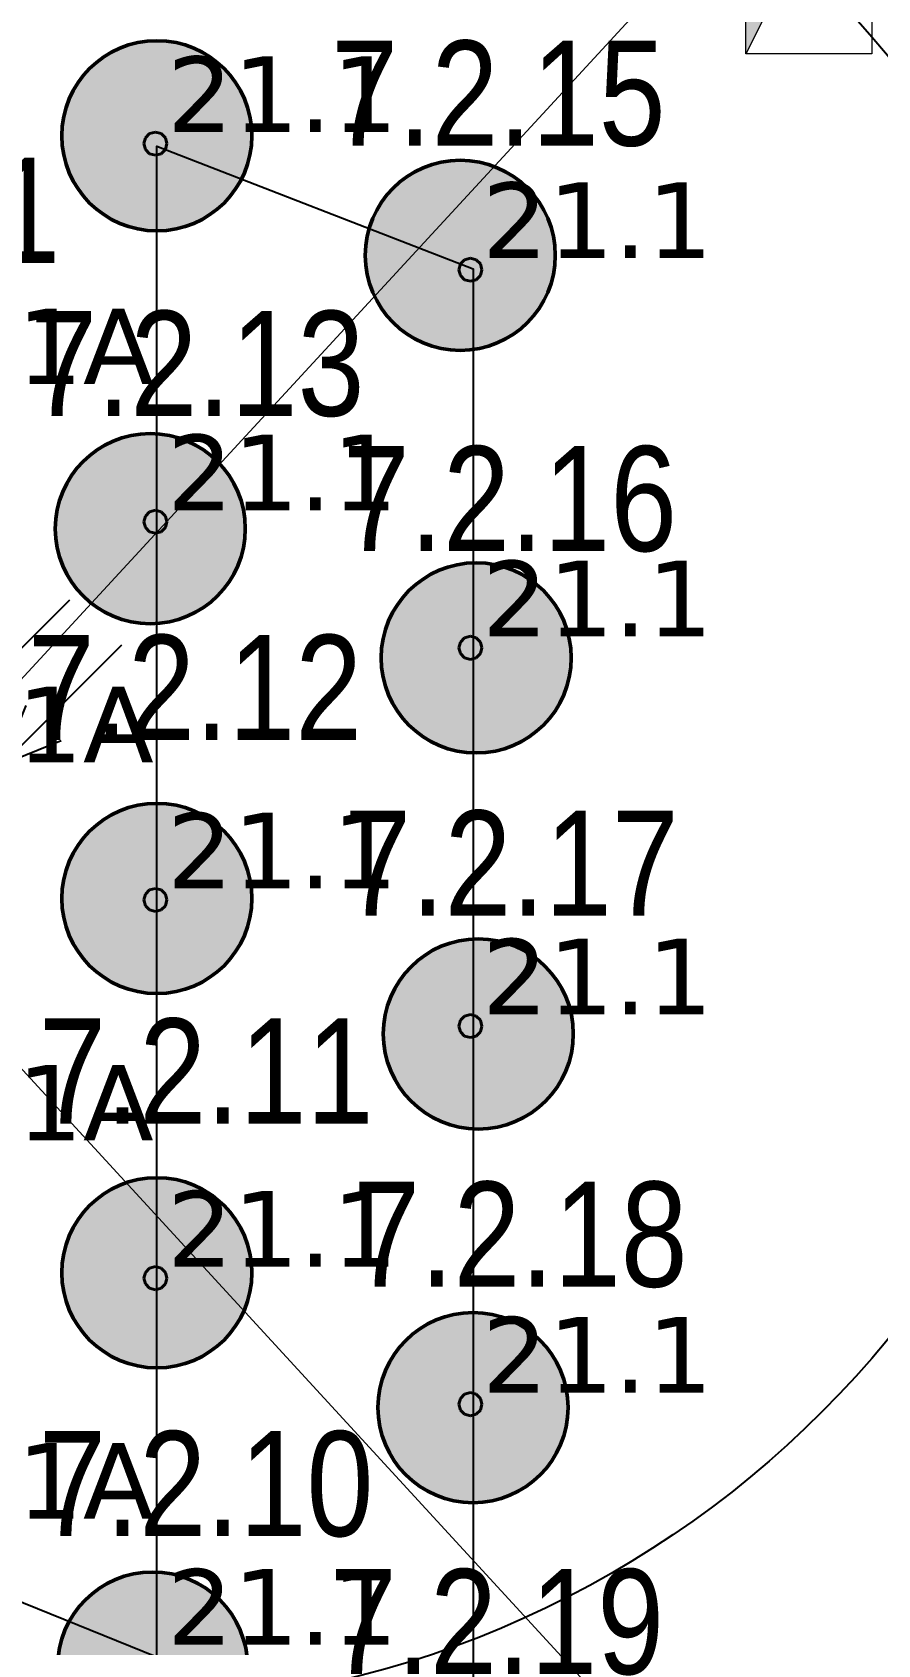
# Model space of a CAD drawing. Header units: millimetres. Extents: x -243740 to 150609, y -473655 to -165121.
# Drawn here: x 1884 to 3897, y -396928 to -393090 of the extents above; entities that cross this region are included whole.
import ezdxf
from ezdxf.enums import TextEntityAlignment as Align

# ---------------------------------------------------------------- set-up
doc = ezdxf.new("R2010")
doc.units = ezdxf.units.MM
for name, color, linetype, lineweight in [('0_Авт.', 255, 'Continuous', 5), ('_освещение_dali', 3, 'Continuous', 50), ('DLX_FL2_LUM 31', 5, 'Continuous', 40)]:
    doc.layers.add(name, color=color, linetype=linetype, lineweight=lineweight)
doc.layers.add('_Гр.ЩД-1C.10.4.I6.2', color=6, linetype='Continuous')
doc.styles.get("Standard").update_dxf_attribs({"font": 'ARIALN.TTF'})
doc.styles.add('TableTextStyle', font='')
doc.styles.get('TableTextStyle').set_extended_font_data('VERDANA.TTF')
doc.linetypes.add('Truba', pattern='A,3e-05,[4,MSH_7,S=1,R=0,X=0,Y=0],-3.022072', length=3.022102)
doc.linetypes.add('Проводка в лотке', pattern='A,7.5,[130,ltypeshp.shx,S=0.5,R=0,X=0,Y=0],1,[130,ltypeshp.shx,S=1,R=90,X=0,Y=-0.5],1,[130,ltypeshp.shx,S=0.5,R=0,X=0,Y=0],7.5', length=17)

# ---------------------------------------------------------------- blocks, each defined once
blk = doc.blocks.new('A$C85fa3c5e')
at = {"layer": '0_Авт.', "color": 6, "lineweight": 25, "ltscale": 100}
for points in [[(5.418, 6.505), (2.589, 3.676), (3.15, 5.068)], [(5.418, 6.505), (2.589, 3.676), (3.981, 4.236)], [(6.655, 5.428), (3.827, 2.599), (4.387, 3.991)], [(6.655, 5.428), (3.827, 2.599), (5.218, 3.16)], [(-0.973, 2.838), (-0.98, -2.836)], [(-0.976, 0), (0.849, 1.003), (0.849, -0.01)], [(-3, 0), (3, 0)], [(-0.976, 0), (0.838, -1.023), (0.849, -0.01)]]:
    blk.add_lwpolyline(points, dxfattribs=at)
blk.add_circle((0, 0), 3, dxfattribs=at)
blk = doc.blocks.new('*U420')
h = blk.add_hatch(color=0)
h.dxf.hatch_style = 1
h.paths.add_polyline_path([(300, -150), (300, 150), (-300, 150)])
at = {"color": 0}
blk.add_line((300, -150), (-300, 150), dxfattribs=at)
blk.add_lwpolyline([(300, -150), (-300, -150), (-300, 150), (300, 150)], close=True, dxfattribs=at)
blk = doc.blocks.new('A$Caabd1818')
at = {"layer": 'DLX_FL2_LUM 31'}
for points in [[(-1816, 4180, 0), (-1805.9, 4190.1, 0)], [(-1805.9, 4190.1, 0), (-1816, 4180, 0)], [(-1805.9, 4190.1, 0), (-1816, 4180, 0)], [(-1816, 4180, 0), (-1805.9, 4190.1, 0)], [(-1805.9, 4190.1, 0), (-1792.2, 4193.8, 0)], [(-1792.2, 4193.8, 0), (-1805.9, 4190.1, 0)], [(-1792.2, 4193.8, 0), (-1805.9, 4190.1, 0)], [(-1805.9, 4190.1, 0), (-1792.2, 4193.8, 0)], [(-1805.9, 4190.1, 0), (-1805.9, 4190.1, 0)], [(-1805.9, 4190.1, 0), (-1805.9, 4190.1, 0)], [(-1792.2, 4193.8, 0), (-1792.2, 4193.8, 0)], [(-1792.2, 4193.8, 0), (-1778.4, 4190.1, 0)], [(-1778.4, 4190.1, 0), (-1792.2, 4193.8, 0)], [(-1792.2, 4193.8, 0), (-1792.2, 4193.8, 0)], [(-1778.4, 4190.1, 0), (-1792.2, 4193.8, 0)], [(-1792.2, 4193.8, 0), (-1778.4, 4190.1, 0)], [(-1778.4, 4190.1, 0), (-1778.4, 4190.1, 0)], [(-1778.4, 4190.1, 0), (-1768.4, 4180, 0)], [(-1768.4, 4180, 0), (-1778.4, 4190.1, 0)], [(-1778.4, 4190.1, 0), (-1778.4, 4190.1, 0)], [(-1768.4, 4180, 0), (-1778.4, 4190.1, 0)], [(-1778.4, 4190.1, 0), (-1768.4, 4180, 0)], [(-1819.7, 4166.3, 0), (-1816, 4180, 0)], [(-1816, 4180, 0), (-1819.7, 4166.3, 0)], [(-1816, 4180, 0), (-1819.7, 4166.3, 0)], [(-1819.7, 4166.3, 0), (-1816, 4180, 0)], [(-1816, 4152.5, 0), (-1819.7, 4166.3, 0)], [(-1819.7, 4166.3, 0), (-1819.7, 4166.3, 0)], [(-1819.7, 4166.3, 0), (-1816, 4152.5, 0)], [(-1819.7, 4166.3, 0), (-1819.7, 4166.3, 0)], [(-1819.7, 4166.3, 0), (-1816, 4152.5, 0)], [(-1816, 4152.5, 0), (-1819.7, 4166.3, 0)], [(-1816, 4180, 0), (-1816, 4180, 0)], [(-1816, 4180, 0), (-1816, 4180, 0)], [(-1805.9, 4142.4, 0), (-1816, 4152.5, 0)], [(-1816, 4152.5, 0), (-1816, 4152.5, 0)], [(-1816, 4152.5, 0), (-1805.9, 4142.4, 0)], [(-1816, 4152.5, 0), (-1816, 4152.5, 0)], [(-1816, 4152.5, 0), (-1805.9, 4142.4, 0)], [(-1805.9, 4142.4, 0), (-1816, 4152.5, 0)], [(-1768.4, 4152.5, 0), (-1778.4, 4142.4, 0)], [(-1778.4, 4142.4, 0), (-1768.4, 4152.5, 0)], [(-1778.4, 4142.4, 0), (-1768.4, 4152.5, 0)], [(-1768.4, 4152.5, 0), (-1778.4, 4142.4, 0)], [(-1768.4, 4180, 0), (-1768.4, 4180, 0)], [(-1768.4, 4180, 0), (-1764.7, 4166.3, 0)], [(-1764.7, 4166.3, 0), (-1768.4, 4180, 0)], [(-1768.4, 4180, 0), (-1768.4, 4180, 0)], [(-1764.7, 4166.3, 0), (-1768.4, 4180, 0)], [(-1768.4, 4180, 0), (-1764.7, 4166.3, 0)], [(-1764.7, 4166.3, 0), (-1768.4, 4152.5, 0)], [(-1768.4, 4152.5, 0), (-1764.7, 4166.3, 0)], [(-1768.4, 4152.5, 0), (-1764.7, 4166.3, 0)], [(-1764.7, 4166.3, 0), (-1768.4, 4152.5, 0)], [(-1768.4, 4152.5, 0), (-1768.4, 4152.5, 0)], [(-1768.4, 4152.5, 0), (-1768.4, 4152.5, 0)], [(-1764.7, 4166.3, 0), (-1764.7, 4166.3, 0)], [(-1764.7, 4166.3, 0), (-1764.7, 4166.3, 0)], [(-1792.2, 4138.8, 0), (-1805.9, 4142.4, 0)], [(-1805.9, 4142.4, 0), (-1805.9, 4142.4, 0)], [(-1805.9, 4142.4, 0), (-1792.2, 4138.8, 0)], [(-1805.9, 4142.4, 0), (-1805.9, 4142.4, 0)], [(-1805.9, 4142.4, 0), (-1792.2, 4138.8, 0)], [(-1792.2, 4138.8, 0), (-1805.9, 4142.4, 0)], [(-1778.4, 4142.4, 0), (-1792.2, 4138.8, 0)], [(-1792.2, 4138.8, 0), (-1778.4, 4142.4, 0)], [(-1792.2, 4138.8, 0), (-1778.4, 4142.4, 0)], [(-1778.4, 4142.4, 0), (-1792.2, 4138.8, 0)], [(-1792.2, 4138.8, 0), (-1792.2, 4138.8, 0)], [(-1792.2, 4138.8, 0), (-1792.2, 4138.8, 0)], [(-1778.4, 4142.4, 0), (-1778.4, 4142.4, 0)], [(-1778.4, 4142.4, 0), (-1778.4, 4142.4, 0)], [(-1069.7, 3866.3, 0), (-1066, 3880.1, 0)], [(-1066, 3880.1, 0), (-1069.7, 3866.3, 0)], [(-1066, 3880.1, 0), (-1069.7, 3866.3, 0)], [(-1069.7, 3866.3, 0), (-1066, 3880.1, 0)], [(-1066, 3880.1, 0), (-1055.9, 3890.1, 0)], [(-1055.9, 3890.1, 0), (-1066, 3880.1, 0)], [(-1055.9, 3890.1, 0), (-1066, 3880.1, 0)], [(-1066, 3880.1, 0), (-1055.9, 3890.1, 0)], [(-1066, 3880.1, 0), (-1066, 3880.1, 0)], [(-1066, 3880.1, 0), (-1066, 3880.1, 0)], [(-1055.9, 3890.1, 0), (-1042.2, 3893.8, 0)], [(-1042.2, 3893.8, 0), (-1055.9, 3890.1, 0)], [(-1042.2, 3893.8, 0), (-1055.9, 3890.1, 0)], [(-1055.9, 3890.1, 0), (-1042.2, 3893.8, 0)], [(-1055.9, 3890.1, 0), (-1055.9, 3890.1, 0)], [(-1055.9, 3890.1, 0), (-1055.9, 3890.1, 0)], [(-1042.2, 3893.8, 0), (-1042.2, 3893.8, 0)], [(-1042.2, 3893.8, 0), (-1028.4, 3890.1, 0)], [(-1028.4, 3890.1, 0), (-1042.2, 3893.8, 0)], [(-1042.2, 3893.8, 0), (-1042.2, 3893.8, 0)], [(-1028.4, 3890.1, 0), (-1042.2, 3893.8, 0)], [(-1042.2, 3893.8, 0), (-1028.4, 3890.1, 0)], [(-1028.4, 3890.1, 0), (-1028.4, 3890.1, 0)], [(-1028.4, 3890.1, 0), (-1018.4, 3880.1, 0)], [(-1018.4, 3880.1, 0), (-1028.4, 3890.1, 0)], [(-1028.4, 3890.1, 0), (-1028.4, 3890.1, 0)], [(-1018.4, 3880.1, 0), (-1028.4, 3890.1, 0)], [(-1028.4, 3890.1, 0), (-1018.4, 3880.1, 0)], [(-1018.4, 3880.1, 0), (-1018.4, 3880.1, 0)], [(-1018.4, 3880.1, 0), (-1014.7, 3866.3, 0)], [(-1014.7, 3866.3, 0), (-1018.4, 3880.1, 0)], [(-1018.4, 3880.1, 0), (-1018.4, 3880.1, 0)], [(-1014.7, 3866.3, 0), (-1018.4, 3880.1, 0)], [(-1018.4, 3880.1, 0), (-1014.7, 3866.3, 0)], [(-1066, 3852.6, 0), (-1069.7, 3866.3, 0)], [(-1069.7, 3866.3, 0), (-1069.7, 3866.3, 0)], [(-1069.7, 3866.3, 0), (-1066, 3852.6, 0)], [(-1069.7, 3866.3, 0), (-1069.7, 3866.3, 0)], [(-1069.7, 3866.3, 0), (-1066, 3852.6, 0)], [(-1066, 3852.6, 0), (-1069.7, 3866.3, 0)], [(-1055.9, 3842.5, 0), (-1066, 3852.6, 0)], [(-1066, 3852.6, 0), (-1066, 3852.6, 0)], [(-1066, 3852.6, 0), (-1055.9, 3842.5, 0)], [(-1066, 3852.6, 0), (-1066, 3852.6, 0)], [(-1066, 3852.6, 0), (-1055.9, 3842.5, 0)], [(-1055.9, 3842.5, 0), (-1066, 3852.6, 0)], [(-1042.2, 3838.8, 0), (-1055.9, 3842.5, 0)], [(-1055.9, 3842.5, 0), (-1055.9, 3842.5, 0)], [(-1055.9, 3842.5, 0), (-1042.2, 3838.8, 0)], [(-1055.9, 3842.5, 0), (-1055.9, 3842.5, 0)], [(-1055.9, 3842.5, 0), (-1042.2, 3838.8, 0)], [(-1042.2, 3838.8, 0), (-1055.9, 3842.5, 0)], [(-1028.4, 3842.5, 0), (-1042.2, 3838.8, 0)], [(-1042.2, 3838.8, 0), (-1028.4, 3842.5, 0)], [(-1042.2, 3838.8, 0), (-1028.4, 3842.5, 0)], [(-1028.4, 3842.5, 0), (-1042.2, 3838.8, 0)], [(-1042.2, 3838.8, 0), (-1042.2, 3838.8, 0)], [(-1042.2, 3838.8, 0), (-1042.2, 3838.8, 0)], [(-1018.4, 3852.6, 0), (-1028.4, 3842.5, 0)], [(-1028.4, 3842.5, 0), (-1018.4, 3852.6, 0)], [(-1028.4, 3842.5, 0), (-1018.4, 3852.6, 0)], [(-1018.4, 3852.6, 0), (-1028.4, 3842.5, 0)], [(-1028.4, 3842.5, 0), (-1028.4, 3842.5, 0)], [(-1028.4, 3842.5, 0), (-1028.4, 3842.5, 0)], [(-1014.7, 3866.3, 0), (-1018.4, 3852.6, 0)], [(-1018.4, 3852.6, 0), (-1014.7, 3866.3, 0)], [(-1018.4, 3852.6, 0), (-1014.7, 3866.3, 0)], [(-1014.7, 3866.3, 0), (-1018.4, 3852.6, 0)], [(-1018.4, 3852.6, 0), (-1018.4, 3852.6, 0)], [(-1018.4, 3852.6, 0), (-1018.4, 3852.6, 0)], [(-1014.7, 3866.3, 0), (-1014.7, 3866.3, 0)], [(-1014.7, 3866.3, 0), (-1014.7, 3866.3, 0)], [(-1819.7, 3266.4, 0), (-1816, 3280.1, 0)], [(-1816, 3280.1, 0), (-1819.7, 3266.4, 0)], [(-1816, 3280.1, 0), (-1819.7, 3266.4, 0)], [(-1819.7, 3266.4, 0), (-1816, 3280.1, 0)], [(-1816, 3252.6, 0), (-1819.7, 3266.4, 0)], [(-1819.7, 3266.4, 0), (-1819.7, 3266.4, 0)], [(-1819.7, 3266.4, 0), (-1816, 3252.6, 0)], [(-1819.7, 3266.4, 0), (-1819.7, 3266.4, 0)], [(-1819.7, 3266.4, 0), (-1816, 3252.6, 0)], [(-1816, 3252.6, 0), (-1819.7, 3266.4, 0)], [(-1816, 3280.1, 0), (-1805.9, 3290.2, 0)], [(-1805.9, 3290.2, 0), (-1816, 3280.1, 0)], [(-1805.9, 3290.2, 0), (-1816, 3280.1, 0)], [(-1816, 3280.1, 0), (-1805.9, 3290.2, 0)], [(-1816, 3280.1, 0), (-1816, 3280.1, 0)], [(-1816, 3280.1, 0), (-1816, 3280.1, 0)], [(-1805.9, 3290.2, 0), (-1792.2, 3293.9, 0)], [(-1792.2, 3293.9, 0), (-1805.9, 3290.2, 0)], [(-1792.2, 3293.9, 0), (-1805.9, 3290.2, 0)], [(-1805.9, 3290.2, 0), (-1792.2, 3293.9, 0)], [(-1805.9, 3290.2, 0), (-1805.9, 3290.2, 0)], [(-1805.9, 3290.2, 0), (-1805.9, 3290.2, 0)], [(-1792.2, 3293.9, 0), (-1792.2, 3293.9, 0)], [(-1792.2, 3293.9, 0), (-1778.4, 3290.2, 0)], [(-1778.4, 3290.2, 0), (-1792.2, 3293.9, 0)], [(-1792.2, 3293.9, 0), (-1792.2, 3293.9, 0)], [(-1778.4, 3290.2, 0), (-1792.2, 3293.9, 0)], [(-1792.2, 3293.9, 0), (-1778.4, 3290.2, 0)], [(-1778.4, 3290.2, 0), (-1778.4, 3290.2, 0)], [(-1778.4, 3290.2, 0), (-1768.4, 3280.1, 0)], [(-1768.4, 3280.1, 0), (-1778.4, 3290.2, 0)], [(-1778.4, 3290.2, 0), (-1778.4, 3290.2, 0)], [(-1768.4, 3280.1, 0), (-1778.4, 3290.2, 0)], [(-1778.4, 3290.2, 0), (-1768.4, 3280.1, 0)], [(-1768.4, 3280.1, 0), (-1768.4, 3280.1, 0)], [(-1768.4, 3280.1, 0), (-1764.7, 3266.4, 0)], [(-1764.7, 3266.4, 0), (-1768.4, 3280.1, 0)], [(-1768.4, 3280.1, 0), (-1768.4, 3280.1, 0)], [(-1764.7, 3266.4, 0), (-1768.4, 3280.1, 0)], [(-1768.4, 3280.1, 0), (-1764.7, 3266.4, 0)], [(-1764.7, 3266.4, 0), (-1768.4, 3252.6, 0)], [(-1768.4, 3252.6, 0), (-1764.7, 3266.4, 0)], [(-1768.4, 3252.6, 0), (-1764.7, 3266.4, 0)], [(-1764.7, 3266.4, 0), (-1768.4, 3252.6, 0)], [(-1764.7, 3266.4, 0), (-1764.7, 3266.4, 0)], [(-1764.7, 3266.4, 0), (-1764.7, 3266.4, 0)], [(-1805.9, 3242.5, 0), (-1816, 3252.6, 0)], [(-1816, 3252.6, 0), (-1816, 3252.6, 0)], [(-1816, 3252.6, 0), (-1805.9, 3242.5, 0)], [(-1816, 3252.6, 0), (-1816, 3252.6, 0)], [(-1816, 3252.6, 0), (-1805.9, 3242.5, 0)], [(-1805.9, 3242.5, 0), (-1816, 3252.6, 0)], [(-1792.2, 3238.9, 0), (-1805.9, 3242.5, 0)], [(-1805.9, 3242.5, 0), (-1805.9, 3242.5, 0)], [(-1805.9, 3242.5, 0), (-1792.2, 3238.9, 0)], [(-1805.9, 3242.5, 0), (-1805.9, 3242.5, 0)], [(-1805.9, 3242.5, 0), (-1792.2, 3238.9, 0)], [(-1792.2, 3238.9, 0), (-1805.9, 3242.5, 0)], [(-1778.4, 3242.5, 0), (-1792.2, 3238.9, 0)], [(-1792.2, 3238.9, 0), (-1778.4, 3242.5, 0)], [(-1792.2, 3238.9, 0), (-1778.4, 3242.5, 0)], [(-1778.4, 3242.5, 0), (-1792.2, 3238.9, 0)], [(-1792.2, 3238.9, 0), (-1792.2, 3238.9, 0)], [(-1792.2, 3238.9, 0), (-1792.2, 3238.9, 0)], [(-1768.4, 3252.6, 0), (-1778.4, 3242.5, 0)], [(-1778.4, 3242.5, 0), (-1768.4, 3252.6, 0)], [(-1778.4, 3242.5, 0), (-1768.4, 3252.6, 0)], [(-1768.4, 3252.6, 0), (-1778.4, 3242.5, 0)], [(-1778.4, 3242.5, 0), (-1778.4, 3242.5, 0)], [(-1778.4, 3242.5, 0), (-1778.4, 3242.5, 0)], [(-1768.4, 3252.6, 0), (-1768.4, 3252.6, 0)], [(-1768.4, 3252.6, 0), (-1768.4, 3252.6, 0)], [(-1055.9, 2990.1, 0), (-1042.2, 2993.8, 0)], [(-1042.2, 2993.8, 0), (-1055.9, 2990.1, 0)], [(-1042.2, 2993.8, 0), (-1055.9, 2990.1, 0)], [(-1055.9, 2990.1, 0), (-1042.2, 2993.8, 0)], [(-1042.2, 2993.8, 0), (-1042.2, 2993.8, 0)], [(-1042.2, 2993.8, 0), (-1028.4, 2990.1, 0)], [(-1028.4, 2990.1, 0), (-1042.2, 2993.8, 0)], [(-1042.2, 2993.8, 0), (-1042.2, 2993.8, 0)], [(-1028.4, 2990.1, 0), (-1042.2, 2993.8, 0)], [(-1042.2, 2993.8, 0), (-1028.4, 2990.1, 0)], [(-1069.7, 2966.3, 0), (-1066, 2980.1, 0)], [(-1066, 2980.1, 0), (-1069.7, 2966.3, 0)], [(-1066, 2980.1, 0), (-1069.7, 2966.3, 0)], [(-1069.7, 2966.3, 0), (-1066, 2980.1, 0)], [(-1066, 2952.6, 0), (-1069.7, 2966.3, 0)], [(-1069.7, 2966.3, 0), (-1069.7, 2966.3, 0)], [(-1069.7, 2966.3, 0), (-1066, 2952.6, 0)], [(-1069.7, 2966.3, 0), (-1069.7, 2966.3, 0)], [(-1069.7, 2966.3, 0), (-1066, 2952.6, 0)], [(-1066, 2952.6, 0), (-1069.7, 2966.3, 0)], [(-1066, 2980.1, 0), (-1055.9, 2990.1, 0)], [(-1055.9, 2990.1, 0), (-1066, 2980.1, 0)], [(-1055.9, 2990.1, 0), (-1066, 2980.1, 0)], [(-1066, 2980.1, 0), (-1055.9, 2990.1, 0)], [(-1066, 2980.1, 0), (-1066, 2980.1, 0)], [(-1066, 2980.1, 0), (-1066, 2980.1, 0)], [(-1055.9, 2990.1, 0), (-1055.9, 2990.1, 0)], [(-1055.9, 2990.1, 0), (-1055.9, 2990.1, 0)], [(-1028.4, 2990.1, 0), (-1028.4, 2990.1, 0)], [(-1028.4, 2990.1, 0), (-1018.4, 2980.1, 0)], [(-1018.4, 2980.1, 0), (-1028.4, 2990.1, 0)], [(-1028.4, 2990.1, 0), (-1028.4, 2990.1, 0)], [(-1018.4, 2980.1, 0), (-1028.4, 2990.1, 0)], [(-1028.4, 2990.1, 0), (-1018.4, 2980.1, 0)], [(-1018.4, 2980.1, 0), (-1018.4, 2980.1, 0)], [(-1018.4, 2980.1, 0), (-1014.7, 2966.3, 0)], [(-1014.7, 2966.3, 0), (-1018.4, 2980.1, 0)], [(-1018.4, 2980.1, 0), (-1018.4, 2980.1, 0)], [(-1014.7, 2966.3, 0), (-1018.4, 2980.1, 0)], [(-1018.4, 2980.1, 0), (-1014.7, 2966.3, 0)], [(-1014.7, 2966.3, 0), (-1018.4, 2952.6, 0)], [(-1018.4, 2952.6, 0), (-1014.7, 2966.3, 0)], [(-1018.4, 2952.6, 0), (-1014.7, 2966.3, 0)], [(-1014.7, 2966.3, 0), (-1018.4, 2952.6, 0)], [(-1014.7, 2966.3, 0), (-1014.7, 2966.3, 0)], [(-1014.7, 2966.3, 0), (-1014.7, 2966.3, 0)], [(-1055.9, 2942.5, 0), (-1066, 2952.6, 0)], [(-1066, 2952.6, 0), (-1066, 2952.6, 0)], [(-1066, 2952.6, 0), (-1055.9, 2942.5, 0)], [(-1066, 2952.6, 0), (-1066, 2952.6, 0)], [(-1066, 2952.6, 0), (-1055.9, 2942.5, 0)], [(-1055.9, 2942.5, 0), (-1066, 2952.6, 0)], [(-1042.2, 2938.8, 0), (-1055.9, 2942.5, 0)], [(-1055.9, 2942.5, 0), (-1055.9, 2942.5, 0)], [(-1055.9, 2942.5, 0), (-1042.2, 2938.8, 0)], [(-1055.9, 2942.5, 0), (-1055.9, 2942.5, 0)], [(-1055.9, 2942.5, 0), (-1042.2, 2938.8, 0)], [(-1042.2, 2938.8, 0), (-1055.9, 2942.5, 0)], [(-1028.4, 2942.5, 0), (-1042.2, 2938.8, 0)], [(-1042.2, 2938.8, 0), (-1028.4, 2942.5, 0)], [(-1042.2, 2938.8, 0), (-1028.4, 2942.5, 0)], [(-1028.4, 2942.5, 0), (-1042.2, 2938.8, 0)], [(-1042.2, 2938.8, 0), (-1042.2, 2938.8, 0)], [(-1042.2, 2938.8, 0), (-1042.2, 2938.8, 0)], [(-1018.4, 2952.6, 0), (-1028.4, 2942.5, 0)], [(-1028.4, 2942.5, 0), (-1018.4, 2952.6, 0)], [(-1028.4, 2942.5, 0), (-1018.4, 2952.6, 0)], [(-1018.4, 2952.6, 0), (-1028.4, 2942.5, 0)], [(-1028.4, 2942.5, 0), (-1028.4, 2942.5, 0)], [(-1028.4, 2942.5, 0), (-1028.4, 2942.5, 0)], [(-1018.4, 2952.6, 0), (-1018.4, 2952.6, 0)], [(-1018.4, 2952.6, 0), (-1018.4, 2952.6, 0)], [(-1819.7, 2366.3, 0), (-1816, 2380.1, 0)], [(-1816, 2380.1, 0), (-1819.7, 2366.3, 0)], [(-1816, 2380.1, 0), (-1819.7, 2366.3, 0)], [(-1819.7, 2366.3, 0), (-1816, 2380.1, 0)], [(-1816, 2380.1, 0), (-1805.9, 2390.1, 0)], [(-1805.9, 2390.1, 0), (-1816, 2380.1, 0)], [(-1805.9, 2390.1, 0), (-1816, 2380.1, 0)], [(-1816, 2380.1, 0), (-1805.9, 2390.1, 0)], [(-1816, 2380.1, 0), (-1816, 2380.1, 0)], [(-1816, 2380.1, 0), (-1816, 2380.1, 0)], [(-1805.9, 2390.1, 0), (-1792.2, 2393.8, 0)], [(-1792.2, 2393.8, 0), (-1805.9, 2390.1, 0)], [(-1792.2, 2393.8, 0), (-1805.9, 2390.1, 0)], [(-1805.9, 2390.1, 0), (-1792.2, 2393.8, 0)], [(-1805.9, 2390.1, 0), (-1805.9, 2390.1, 0)], [(-1805.9, 2390.1, 0), (-1805.9, 2390.1, 0)], [(-1792.2, 2393.8, 0), (-1792.2, 2393.8, 0)], [(-1792.2, 2393.8, 0), (-1778.4, 2390.1, 0)], [(-1778.4, 2390.1, 0), (-1792.2, 2393.8, 0)], [(-1792.2, 2393.8, 0), (-1792.2, 2393.8, 0)], [(-1778.4, 2390.1, 0), (-1792.2, 2393.8, 0)], [(-1792.2, 2393.8, 0), (-1778.4, 2390.1, 0)], [(-1778.4, 2390.1, 0), (-1778.4, 2390.1, 0)], [(-1778.4, 2390.1, 0), (-1768.4, 2380.1, 0)], [(-1768.4, 2380.1, 0), (-1778.4, 2390.1, 0)], [(-1778.4, 2390.1, 0), (-1778.4, 2390.1, 0)], [(-1768.4, 2380.1, 0), (-1778.4, 2390.1, 0)], [(-1778.4, 2390.1, 0), (-1768.4, 2380.1, 0)], [(-1768.4, 2380.1, 0), (-1768.4, 2380.1, 0)], [(-1768.4, 2380.1, 0), (-1764.7, 2366.3, 0)], [(-1764.7, 2366.3, 0), (-1768.4, 2380.1, 0)], [(-1768.4, 2380.1, 0), (-1768.4, 2380.1, 0)], [(-1764.7, 2366.3, 0), (-1768.4, 2380.1, 0)], [(-1768.4, 2380.1, 0), (-1764.7, 2366.3, 0)], [(-1816, 2352.6, 0), (-1819.7, 2366.3, 0)], [(-1819.7, 2366.3, 0), (-1819.7, 2366.3, 0)], [(-1819.7, 2366.3, 0), (-1816, 2352.6, 0)], [(-1819.7, 2366.3, 0), (-1819.7, 2366.3, 0)], [(-1819.7, 2366.3, 0), (-1816, 2352.6, 0)], [(-1816, 2352.6, 0), (-1819.7, 2366.3, 0)], [(-1805.9, 2342.5, 0), (-1816, 2352.6, 0)], [(-1816, 2352.6, 0), (-1816, 2352.6, 0)], [(-1816, 2352.6, 0), (-1805.9, 2342.5, 0)], [(-1816, 2352.6, 0), (-1816, 2352.6, 0)], [(-1816, 2352.6, 0), (-1805.9, 2342.5, 0)], [(-1805.9, 2342.5, 0), (-1816, 2352.6, 0)], [(-1792.2, 2338.8, 0), (-1805.9, 2342.5, 0)], [(-1805.9, 2342.5, 0), (-1805.9, 2342.5, 0)], [(-1805.9, 2342.5, 0), (-1792.2, 2338.8, 0)], [(-1805.9, 2342.5, 0), (-1805.9, 2342.5, 0)], [(-1805.9, 2342.5, 0), (-1792.2, 2338.8, 0)], [(-1792.2, 2338.8, 0), (-1805.9, 2342.5, 0)], [(-1778.4, 2342.5, 0), (-1792.2, 2338.8, 0)], [(-1792.2, 2338.8, 0), (-1778.4, 2342.5, 0)], [(-1792.2, 2338.8, 0), (-1778.4, 2342.5, 0)], [(-1778.4, 2342.5, 0), (-1792.2, 2338.8, 0)], [(-1768.4, 2352.6, 0), (-1778.4, 2342.5, 0)], [(-1778.4, 2342.5, 0), (-1768.4, 2352.6, 0)], [(-1778.4, 2342.5, 0), (-1768.4, 2352.6, 0)], [(-1768.4, 2352.6, 0), (-1778.4, 2342.5, 0)], [(-1778.4, 2342.5, 0), (-1778.4, 2342.5, 0)], [(-1778.4, 2342.5, 0), (-1778.4, 2342.5, 0)], [(-1764.7, 2366.3, 0), (-1768.4, 2352.6, 0)], [(-1768.4, 2352.6, 0), (-1764.7, 2366.3, 0)], [(-1768.4, 2352.6, 0), (-1764.7, 2366.3, 0)], [(-1764.7, 2366.3, 0), (-1768.4, 2352.6, 0)], [(-1768.4, 2352.6, 0), (-1768.4, 2352.6, 0)], [(-1768.4, 2352.6, 0), (-1768.4, 2352.6, 0)], [(-1764.7, 2366.3, 0), (-1764.7, 2366.3, 0)], [(-1764.7, 2366.3, 0), (-1764.7, 2366.3, 0)], [(-1792.2, 2338.8, 0), (-1792.2, 2338.8, 0)], [(-1792.2, 2338.8, 0), (-1792.2, 2338.8, 0)], [(-1069.7, 2066.3, 0), (-1066, 2080, 0)], [(-1066, 2080, 0), (-1069.7, 2066.3, 0)], [(-1066, 2080, 0), (-1069.7, 2066.3, 0)], [(-1069.7, 2066.3, 0), (-1066, 2080, 0)], [(-1066, 2080, 0), (-1055.9, 2090.1, 0)], [(-1055.9, 2090.1, 0), (-1066, 2080, 0)], [(-1055.9, 2090.1, 0), (-1066, 2080, 0)], [(-1066, 2080, 0), (-1055.9, 2090.1, 0)], [(-1066, 2080, 0), (-1066, 2080, 0)], [(-1066, 2080, 0), (-1066, 2080, 0)], [(-1055.9, 2090.1, 0), (-1042.2, 2093.8, 0)], [(-1042.2, 2093.8, 0), (-1055.9, 2090.1, 0)], [(-1042.2, 2093.8, 0), (-1055.9, 2090.1, 0)], [(-1055.9, 2090.1, 0), (-1042.2, 2093.8, 0)], [(-1055.9, 2090.1, 0), (-1055.9, 2090.1, 0)], [(-1055.9, 2090.1, 0), (-1055.9, 2090.1, 0)], [(-1042.2, 2093.8, 0), (-1042.2, 2093.8, 0)], [(-1042.2, 2093.8, 0), (-1028.4, 2090.1, 0)], [(-1028.4, 2090.1, 0), (-1042.2, 2093.8, 0)], [(-1042.2, 2093.8, 0), (-1042.2, 2093.8, 0)], [(-1028.4, 2090.1, 0), (-1042.2, 2093.8, 0)], [(-1042.2, 2093.8, 0), (-1028.4, 2090.1, 0)], [(-1028.4, 2090.1, 0), (-1028.4, 2090.1, 0)], [(-1028.4, 2090.1, 0), (-1018.4, 2080, 0)], [(-1018.4, 2080, 0), (-1028.4, 2090.1, 0)], [(-1028.4, 2090.1, 0), (-1028.4, 2090.1, 0)], [(-1018.4, 2080, 0), (-1028.4, 2090.1, 0)], [(-1028.4, 2090.1, 0), (-1018.4, 2080, 0)], [(-1018.4, 2080, 0), (-1018.4, 2080, 0)], [(-1018.4, 2080, 0), (-1014.7, 2066.3, 0)], [(-1014.7, 2066.3, 0), (-1018.4, 2080, 0)], [(-1018.4, 2080, 0), (-1018.4, 2080, 0)], [(-1014.7, 2066.3, 0), (-1018.4, 2080, 0)], [(-1018.4, 2080, 0), (-1014.7, 2066.3, 0)], [(-1066, 2052.5, 0), (-1069.7, 2066.3, 0)], [(-1069.7, 2066.3, 0), (-1069.7, 2066.3, 0)], [(-1069.7, 2066.3, 0), (-1066, 2052.5, 0)], [(-1069.7, 2066.3, 0), (-1069.7, 2066.3, 0)], [(-1069.7, 2066.3, 0), (-1066, 2052.5, 0)], [(-1066, 2052.5, 0), (-1069.7, 2066.3, 0)], [(-1055.9, 2042.5, 0), (-1066, 2052.5, 0)], [(-1066, 2052.5, 0), (-1066, 2052.5, 0)], [(-1066, 2052.5, 0), (-1055.9, 2042.5, 0)], [(-1066, 2052.5, 0), (-1066, 2052.5, 0)], [(-1066, 2052.5, 0), (-1055.9, 2042.5, 0)], [(-1055.9, 2042.5, 0), (-1066, 2052.5, 0)], [(-1042.2, 2038.8, 0), (-1055.9, 2042.5, 0)], [(-1055.9, 2042.5, 0), (-1055.9, 2042.5, 0)], [(-1055.9, 2042.5, 0), (-1042.2, 2038.8, 0)], [(-1055.9, 2042.5, 0), (-1055.9, 2042.5, 0)], [(-1055.9, 2042.5, 0), (-1042.2, 2038.8, 0)], [(-1042.2, 2038.8, 0), (-1055.9, 2042.5, 0)], [(-1028.4, 2042.5, 0), (-1042.2, 2038.8, 0)], [(-1042.2, 2038.8, 0), (-1028.4, 2042.5, 0)], [(-1042.2, 2038.8, 0), (-1028.4, 2042.5, 0)], [(-1028.4, 2042.5, 0), (-1042.2, 2038.8, 0)], [(-1042.2, 2038.8, 0), (-1042.2, 2038.8, 0)], [(-1042.2, 2038.8, 0), (-1042.2, 2038.8, 0)], [(-1018.4, 2052.5, 0), (-1028.4, 2042.5, 0)], [(-1028.4, 2042.5, 0), (-1018.4, 2052.5, 0)], [(-1028.4, 2042.5, 0), (-1018.4, 2052.5, 0)], [(-1018.4, 2052.5, 0), (-1028.4, 2042.5, 0)], [(-1028.4, 2042.5, 0), (-1028.4, 2042.5, 0)], [(-1028.4, 2042.5, 0), (-1028.4, 2042.5, 0)], [(-1014.7, 2066.3, 0), (-1018.4, 2052.5, 0)], [(-1018.4, 2052.5, 0), (-1014.7, 2066.3, 0)], [(-1018.4, 2052.5, 0), (-1014.7, 2066.3, 0)], [(-1014.7, 2066.3, 0), (-1018.4, 2052.5, 0)], [(-1018.4, 2052.5, 0), (-1018.4, 2052.5, 0)], [(-1018.4, 2052.5, 0), (-1018.4, 2052.5, 0)], [(-1014.7, 2066.3, 0), (-1014.7, 2066.3, 0)], [(-1014.7, 2066.3, 0), (-1014.7, 2066.3, 0)], [(-1819.7, 1466.3, 0), (-1816, 1480.1, 0)], [(-1816, 1480.1, 0), (-1819.7, 1466.3, 0)], [(-1816, 1480.1, 0), (-1819.7, 1466.3, 0)], [(-1819.7, 1466.3, 0), (-1816, 1480.1, 0)], [(-1816, 1452.6, 0), (-1819.7, 1466.3, 0)], [(-1819.7, 1466.3, 0), (-1819.7, 1466.3, 0)], [(-1819.7, 1466.3, 0), (-1816, 1452.6, 0)], [(-1819.7, 1466.3, 0), (-1819.7, 1466.3, 0)], [(-1819.7, 1466.3, 0), (-1816, 1452.6, 0)], [(-1816, 1452.6, 0), (-1819.7, 1466.3, 0)], [(-1816, 1480.1, 0), (-1805.9, 1490.1, 0)], [(-1805.9, 1490.1, 0), (-1816, 1480.1, 0)], [(-1805.9, 1490.1, 0), (-1816, 1480.1, 0)], [(-1816, 1480.1, 0), (-1805.9, 1490.1, 0)], [(-1816, 1480.1, 0), (-1816, 1480.1, 0)], [(-1816, 1480.1, 0), (-1816, 1480.1, 0)], [(-1805.9, 1490.1, 0), (-1792.2, 1493.8, 0)], [(-1792.2, 1493.8, 0), (-1805.9, 1490.1, 0)], [(-1792.2, 1493.8, 0), (-1805.9, 1490.1, 0)], [(-1805.9, 1490.1, 0), (-1792.2, 1493.8, 0)], [(-1805.9, 1490.1, 0), (-1805.9, 1490.1, 0)], [(-1805.9, 1490.1, 0), (-1805.9, 1490.1, 0)], [(-1792.2, 1493.8, 0), (-1792.2, 1493.8, 0)], [(-1792.2, 1493.8, 0), (-1778.4, 1490.1, 0)], [(-1778.4, 1490.1, 0), (-1792.2, 1493.8, 0)], [(-1792.2, 1493.8, 0), (-1792.2, 1493.8, 0)], [(-1778.4, 1490.1, 0), (-1792.2, 1493.8, 0)], [(-1792.2, 1493.8, 0), (-1778.4, 1490.1, 0)], [(-1778.4, 1490.1, 0), (-1778.4, 1490.1, 0)], [(-1778.4, 1490.1, 0), (-1768.4, 1480.1, 0)], [(-1768.4, 1480.1, 0), (-1778.4, 1490.1, 0)], [(-1778.4, 1490.1, 0), (-1778.4, 1490.1, 0)], [(-1768.4, 1480.1, 0), (-1778.4, 1490.1, 0)], [(-1778.4, 1490.1, 0), (-1768.4, 1480.1, 0)], [(-1768.4, 1480.1, 0), (-1768.4, 1480.1, 0)], [(-1768.4, 1480.1, 0), (-1764.7, 1466.3, 0)], [(-1764.7, 1466.3, 0), (-1768.4, 1480.1, 0)], [(-1768.4, 1480.1, 0), (-1768.4, 1480.1, 0)], [(-1764.7, 1466.3, 0), (-1768.4, 1480.1, 0)], [(-1768.4, 1480.1, 0), (-1764.7, 1466.3, 0)], [(-1764.7, 1466.3, 0), (-1768.4, 1452.6, 0)], [(-1768.4, 1452.6, 0), (-1764.7, 1466.3, 0)], [(-1768.4, 1452.6, 0), (-1764.7, 1466.3, 0)], [(-1764.7, 1466.3, 0), (-1768.4, 1452.6, 0)], [(-1764.7, 1466.3, 0), (-1764.7, 1466.3, 0)], [(-1764.7, 1466.3, 0), (-1764.7, 1466.3, 0)], [(-1805.9, 1442.5, 0), (-1816, 1452.6, 0)], [(-1816, 1452.6, 0), (-1816, 1452.6, 0)], [(-1816, 1452.6, 0), (-1805.9, 1442.5, 0)], [(-1816, 1452.6, 0), (-1816, 1452.6, 0)], [(-1816, 1452.6, 0), (-1805.9, 1442.5, 0)], [(-1805.9, 1442.5, 0), (-1816, 1452.6, 0)], [(-1792.2, 1438.8, 0), (-1805.9, 1442.5, 0)], [(-1805.9, 1442.5, 0), (-1805.9, 1442.5, 0)], [(-1805.9, 1442.5, 0), (-1792.2, 1438.8, 0)], [(-1805.9, 1442.5, 0), (-1805.9, 1442.5, 0)], [(-1805.9, 1442.5, 0), (-1792.2, 1438.8, 0)], [(-1792.2, 1438.8, 0), (-1805.9, 1442.5, 0)], [(-1778.4, 1442.5, 0), (-1792.2, 1438.8, 0)], [(-1792.2, 1438.8, 0), (-1778.4, 1442.5, 0)], [(-1792.2, 1438.8, 0), (-1778.4, 1442.5, 0)], [(-1778.4, 1442.5, 0), (-1792.2, 1438.8, 0)], [(-1792.2, 1438.8, 0), (-1792.2, 1438.8, 0)], [(-1792.2, 1438.8, 0), (-1792.2, 1438.8, 0)], [(-1768.4, 1452.6, 0), (-1778.4, 1442.5, 0)], [(-1778.4, 1442.5, 0), (-1768.4, 1452.6, 0)], [(-1778.4, 1442.5, 0), (-1768.4, 1452.6, 0)], [(-1768.4, 1452.6, 0), (-1778.4, 1442.5, 0)], [(-1778.4, 1442.5, 0), (-1778.4, 1442.5, 0)], [(-1778.4, 1442.5, 0), (-1778.4, 1442.5, 0)], [(-1768.4, 1452.6, 0), (-1768.4, 1452.6, 0)], [(-1768.4, 1452.6, 0), (-1768.4, 1452.6, 0)], [(-1066, 1180, 0), (-1055.9, 1190.1, 0)], [(-1055.9, 1190.1, 0), (-1066, 1180, 0)], [(-1055.9, 1190.1, 0), (-1066, 1180, 0)], [(-1066, 1180, 0), (-1055.9, 1190.1, 0)], [(-1055.9, 1190.1, 0), (-1042.2, 1193.8, 0)], [(-1042.2, 1193.8, 0), (-1055.9, 1190.1, 0)], [(-1042.2, 1193.8, 0), (-1055.9, 1190.1, 0)], [(-1055.9, 1190.1, 0), (-1042.2, 1193.8, 0)], [(-1055.9, 1190.1, 0), (-1055.9, 1190.1, 0)], [(-1055.9, 1190.1, 0), (-1055.9, 1190.1, 0)], [(-1042.2, 1193.8, 0), (-1042.2, 1193.8, 0)], [(-1042.2, 1193.8, 0), (-1028.4, 1190.1, 0)], [(-1028.4, 1190.1, 0), (-1042.2, 1193.8, 0)], [(-1042.2, 1193.8, 0), (-1042.2, 1193.8, 0)], [(-1028.4, 1190.1, 0), (-1042.2, 1193.8, 0)], [(-1042.2, 1193.8, 0), (-1028.4, 1190.1, 0)], [(-1028.4, 1190.1, 0), (-1028.4, 1190.1, 0)], [(-1028.4, 1190.1, 0), (-1018.4, 1180, 0)], [(-1018.4, 1180, 0), (-1028.4, 1190.1, 0)], [(-1028.4, 1190.1, 0), (-1028.4, 1190.1, 0)], [(-1018.4, 1180, 0), (-1028.4, 1190.1, 0)], [(-1028.4, 1190.1, 0), (-1018.4, 1180, 0)], [(-1069.7, 1166.3, 0), (-1066, 1180, 0)], [(-1066, 1180, 0), (-1069.7, 1166.3, 0)], [(-1066, 1180, 0), (-1069.7, 1166.3, 0)], [(-1069.7, 1166.3, 0), (-1066, 1180, 0)], [(-1066, 1152.5, 0), (-1069.7, 1166.3, 0)], [(-1069.7, 1166.3, 0), (-1069.7, 1166.3, 0)], [(-1069.7, 1166.3, 0), (-1066, 1152.5, 0)], [(-1069.7, 1166.3, 0), (-1069.7, 1166.3, 0)], [(-1069.7, 1166.3, 0), (-1066, 1152.5, 0)], [(-1066, 1152.5, 0), (-1069.7, 1166.3, 0)], [(-1066, 1180, 0), (-1066, 1180, 0)], [(-1066, 1180, 0), (-1066, 1180, 0)], [(-1055.9, 1142.4, 0), (-1066, 1152.5, 0)], [(-1066, 1152.5, 0), (-1066, 1152.5, 0)], [(-1066, 1152.5, 0), (-1055.9, 1142.4, 0)], [(-1066, 1152.5, 0), (-1066, 1152.5, 0)], [(-1066, 1152.5, 0), (-1055.9, 1142.4, 0)], [(-1055.9, 1142.4, 0), (-1066, 1152.5, 0)], [(-1018.4, 1152.5, 0), (-1028.4, 1142.4, 0)], [(-1028.4, 1142.4, 0), (-1018.4, 1152.5, 0)], [(-1028.4, 1142.4, 0), (-1018.4, 1152.5, 0)], [(-1018.4, 1152.5, 0), (-1028.4, 1142.4, 0)], [(-1018.4, 1180, 0), (-1018.4, 1180, 0)], [(-1018.4, 1180, 0), (-1014.7, 1166.3, 0)], [(-1014.7, 1166.3, 0), (-1018.4, 1180, 0)], [(-1018.4, 1180, 0), (-1018.4, 1180, 0)], [(-1014.7, 1166.3, 0), (-1018.4, 1180, 0)], [(-1018.4, 1180, 0), (-1014.7, 1166.3, 0)], [(-1014.7, 1166.3, 0), (-1018.4, 1152.5, 0)], [(-1018.4, 1152.5, 0), (-1014.7, 1166.3, 0)], [(-1018.4, 1152.5, 0), (-1014.7, 1166.3, 0)], [(-1014.7, 1166.3, 0), (-1018.4, 1152.5, 0)], [(-1018.4, 1152.5, 0), (-1018.4, 1152.5, 0)], [(-1018.4, 1152.5, 0), (-1018.4, 1152.5, 0)], [(-1014.7, 1166.3, 0), (-1014.7, 1166.3, 0)], [(-1014.7, 1166.3, 0), (-1014.7, 1166.3, 0)], [(-1042.2, 1138.8, 0), (-1055.9, 1142.4, 0)], [(-1055.9, 1142.4, 0), (-1055.9, 1142.4, 0)], [(-1055.9, 1142.4, 0), (-1042.2, 1138.8, 0)], [(-1055.9, 1142.4, 0), (-1055.9, 1142.4, 0)], [(-1055.9, 1142.4, 0), (-1042.2, 1138.8, 0)], [(-1042.2, 1138.8, 0), (-1055.9, 1142.4, 0)], [(-1028.4, 1142.4, 0), (-1042.2, 1138.8, 0)], [(-1042.2, 1138.8, 0), (-1028.4, 1142.4, 0)], [(-1042.2, 1138.8, 0), (-1028.4, 1142.4, 0)], [(-1028.4, 1142.4, 0), (-1042.2, 1138.8, 0)], [(-1042.2, 1138.8, 0), (-1042.2, 1138.8, 0)], [(-1042.2, 1138.8, 0), (-1042.2, 1138.8, 0)], [(-1028.4, 1142.4, 0), (-1028.4, 1142.4, 0)], [(-1028.4, 1142.4, 0), (-1028.4, 1142.4, 0)]]:
    blk.add_polyline3d(points, dxfattribs=at)
blk = doc.blocks.new('A$Cab2378fa')
at = {"lineweight": 25, "true_color": 0xfff5f5}
h = blk.add_hatch(color=7, dxfattribs=at)
h.dxf.hatch_style = 1
h.paths.add_polyline_path([(0, 0), (-141.6, -170.3, 0.174923), (3, -222.4, 0.197808), (162.3, -156.8)])
h.paths.add_polyline_path([(-163.2, 157.6), (0, 0), (147.8, 177.8, 0.175398), (3, 230.2, 0.209014)])
at = {"lineweight": 25}
h = blk.add_hatch(color=0, dxfattribs=at)
h.paths.add_polyline_path([(162.3, -156.8, 0.442338), (147.8, 177.8), (0, 0)])
h.paths.add_polyline_path([(-141.6, -170.3), (0, 0), (-163.2, 157.6, 0.430096)])
blk.add_circle((3, 3.9), 226.3)

msp = doc.modelspace()

# ---------------------------------------------------------------- linework, layer by layer
at = {"layer": '_Гр.ЩД-1C.10.4.I6.2', "ltscale": 100}
msp.add_lwpolyline([(678.2, -396959.7), (678.2, -396053.9), (678.2, -395157.4), (678.2, -394254.4), (678.2, -393352.1), (1434.3, -393050.3), (1453.2, -393962.4), (1455, -394855.5), (1443.3, -395105.2), (1455, -395755.4), (1453.2, -396662.3), (2180.9, -396956.7), (2180.9, -396054.4), (2180.9, -395151.8), (2180.9, -394253.1), (2180.9, -393361.6), (2933.7, -393653.4), (2933.7, -394557.6), (2933.7, -395453.9), (2933.7, -396363.6), (2933.7, -397261.6)], dxfattribs=at)
at = {"layer": 'Defpoints', "color": 251, "lineweight": 0, "ltscale": 100, "true_color": 0x636466}
for points in [[(-963, -392487), (3816.4, -397687.2)], [(-963, -397686.9), (3835, -392487)]]:
    msp.add_lwpolyline(points, dxfattribs=at)
at = {"layer": 'Defpoints', "color": 3, "ltscale": 100}
msp.add_circle((2066.1, -394673.9), 2403.2, dxfattribs=at)

# ---------------------------------------------------------------- block references
at = {"layer": '0_Авт.', "color": 1, "rotation": 89.99999999999999}
msp.add_blockref('*U420', (3733.4, -392842.1), dxfattribs=at)
at = {"layer": '0_Авт.', "color": 3, "linetype": 'Проводка в лотке', "ltscale": 100, "xscale": 100, "yscale": 100, "zscale": 100}
msp.add_blockref('A$C85fa3c5e', (1431.3, -395092.1), dxfattribs=at)
at = {"layer": '_освещение_dali', "color": 5, "ltscale": 100}
for p in [(2177.9, -393340.7), (2900.4, -393625.2), (2162.2, -394275.8), (2938.3, -394583.2), (2177.9, -395155.7), (2943.3, -395478.2), (2177.9, -396046.6), (2930.7, -396367.5), (2167.7, -396985.1)]:
    msp.add_blockref('A$Cab2378fa', p, dxfattribs=at)
at = {"layer": 'Defpoints', "linetype": 'Truba', "ltscale": 100}
msp.add_blockref('A$Caabd1818', (3969.7, -397521.8), dxfattribs=at)

# ---------------------------------------------------------------- texts
at = {"layer": '_Гр.ЩД-1C.10.4.I6.2', "ltscale": 100}
for s, p in [('7.2.15', (2994.2, -393435.3)), ('7.2.21', (1552.6, -393714.2)), ('7.2.13', (2277.2, -394078.4)), ('7.2.16', (3021.6, -394400.2)), ('7.2.12', (2271.6, -394849.6)), ('7.2.17', (3025.3, -395267.7)), ('7.2.11', (2298.4, -395762.5)), ('7.2.18', (3046.6, -396150.9)), ('7.2.10', (2298.4, -396744.5)), ('7.2.19', (2990.6, -397072.9))]:
    msp.add_text(s, height=250, dxfattribs=at).set_placement(p, align=Align.BOTTOM_CENTER)
at = {"layer": '_освещение_dali', "color": 21, "true_color": 0xffad73, "style": 'TableTextStyle'}
for s, p in [('21.1', (2205, -393327.9)), ('21.1', (2955, -393627.9)), ('21.1А', (1455, -393927.9)), ('21.1', (2205, -394227.9)), ('21.1', (2955, -394527.9)), ('21.1А', (1455, -394827.9)), ('21.1', (2205, -395127.9)), ('21.1', (2955, -395427.9)), ('21.1А', (1455, -395727.9)), ('21.1', (2205, -396027.9)), ('21.1', (2955, -396327.9)), ('21.1А', (1455, -396627.9)), ('21.1', (2205, -396927.9))]:
    msp.add_text(s, height=180, dxfattribs=at).set_placement(p)

doc.saveas('drawing.dxf')
